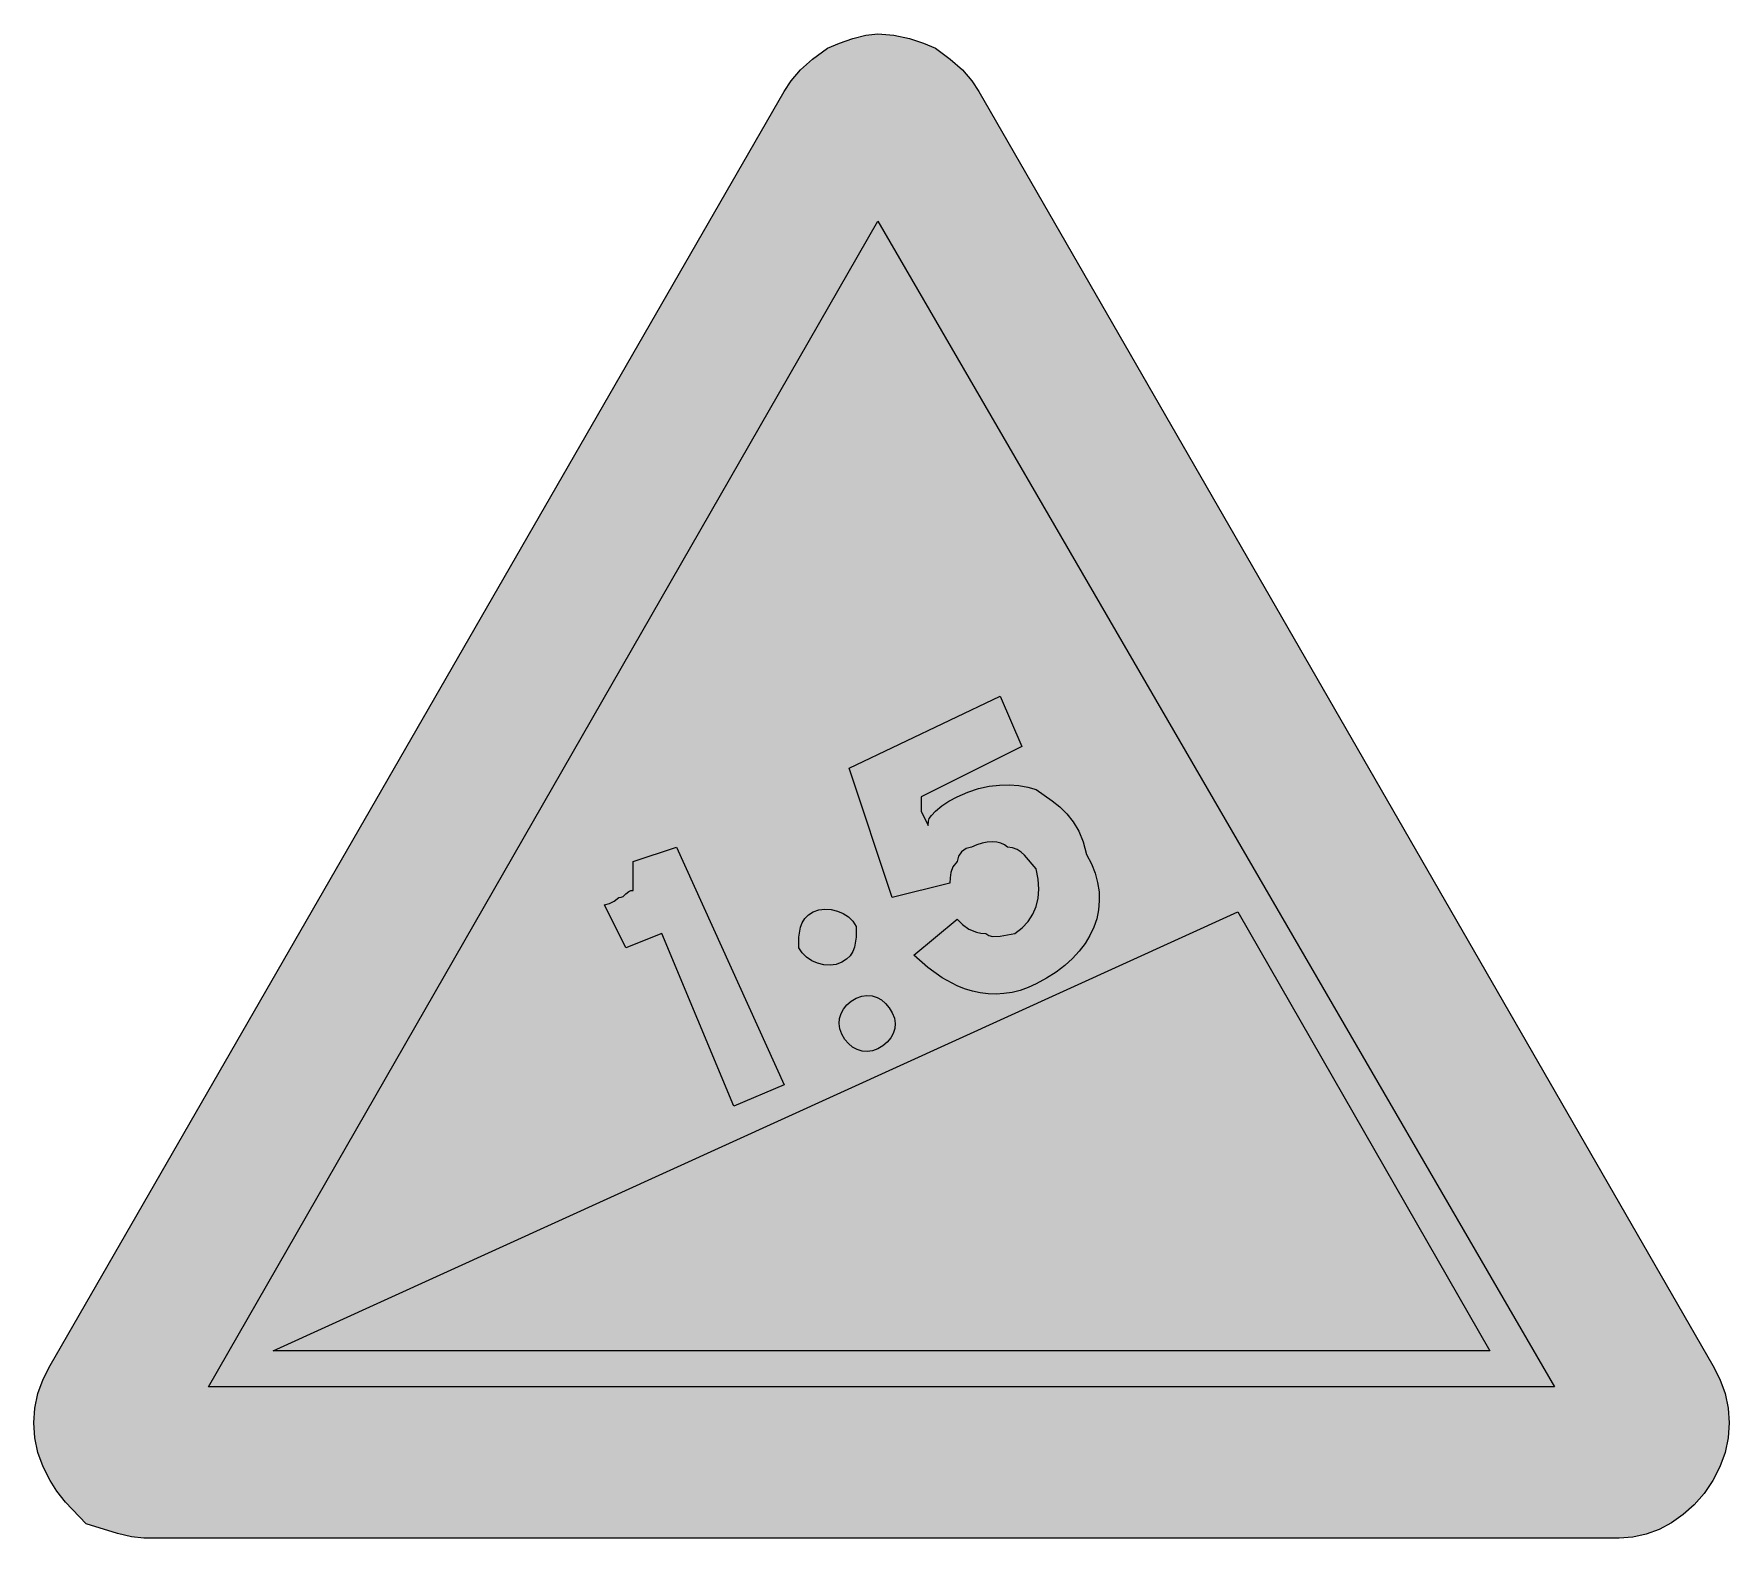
# Model space of a CAD drawing. Header units: metres. Extents: x 143 to 425, y 10 to 261.
import ezdxf

# ---------------------------------------------------------------- set-up
doc = ezdxf.new("R2010")
doc.units = ezdxf.units.M
for name, color, linetype, true_color in [('FILL_BLACK_000000', 7, 'Continuous', 0x000000), ('FILL_RED_FF0000', 7, 'Continuous', 0xff0000), ('FILL_WHITE_FFFFFF', 7, 'Continuous', 0xffffff)]:
    doc.layers.add(name, color=color, linetype=linetype, true_color=true_color)

msp = doc.modelspace()

# ---------------------------------------------------------------- hatches: boundary and pattern name
at = {"layer": 'FILL_BLACK_000000', "true_color": 0x000000}
h = msp.add_hatch(color=7, dxfattribs=at)
h.dxf.hatch_style = 1
h.paths.add_polyline_path([(307.35, 142.32), (290.55, 133.92), (290.55, 131.52), (291.75, 129.12), (291.77, 129.83), (291.9, 130.32), (292.26, 130.81), (292.95, 131.52), (294.02, 132.4), (295.2, 133.17), (296.55, 133.92), (298.35, 134.71), (300.13, 135.29), (301.89, 135.67), (303.6, 135.87), (305.26, 135.9), (306.84, 135.78), (308.35, 135.51), (309.75, 135.12), (312.41, 133.26), (313.67, 132.23), (314.85, 131.07), (315.91, 129.74), (316.84, 128.2), (317.59, 126.41), (318.15, 124.32), (318.95, 122.75), (319.56, 121.18), (319.98, 119.62), (320.21, 118.08), (320.26, 116.55), (320.13, 115.06), (319.83, 113.6), (319.35, 112.17), (318.7, 110.79), (317.89, 109.45), (316.92, 108.16), (315.79, 106.94), (314.5, 105.78), (313.06, 104.68), (311.48, 103.66), (309.75, 102.72), (308.4, 102.11), (307.05, 101.65), (305.71, 101.31), (304.37, 101.11), (303.04, 101.03), (301.71, 101.07), (300.4, 101.24), (299.1, 101.52), (297.81, 101.91), (296.54, 102.42), (294.06, 103.73), (291.65, 105.44), (289.35, 107.52), (296.55, 113.52), (297.47, 112.64), (298.5, 111.87), (299.76, 111.33), (300.5, 111.17), (301.35, 111.12), (301.85, 110.78), (302.44, 110.61), (303.75, 110.67), (306.15, 111.12), (307.39, 112.08), (308.4, 113.14), (309.19, 114.33), (309.75, 115.62), (310.09, 117.03), (310.2, 118.54), (310.09, 120.18), (309.75, 121.92), (307.8, 124.17), (307.21, 124.7), (306.54, 125.13), (305.8, 125.41), (304.95, 125.52), (304.45, 125.91), (303.84, 126.19), (303.16, 126.36), (302.4, 126.42), (301.59, 126.36), (300.73, 126.19), (299.85, 125.91), (298.95, 125.52), (298.07, 125.31), (297.3, 124.77), (296.76, 124), (296.55, 123.12), (295.86, 122.22), (295.5, 121.32), (295.37, 120.42), (295.35, 119.52), (285.75, 117.12), (278.55, 138.72), (303.75, 150.72), (307.35, 142.32)])
h = msp.add_hatch(color=7, dxfattribs=at)
h.dxf.hatch_style = 1
h.paths.add_polyline_path([(267.75, 85.92), (259.35, 82.32), (247.35, 111.12), (241.35, 108.72), (237.75, 115.92), (238.63, 116.11), (239.4, 116.52), (240.15, 117.12), (240.55, 117.17), (240.86, 117.31), (241.35, 117.72), (241.84, 118.13), (242.15, 118.27), (242.55, 118.32), (242.55, 120.72), (242.55, 123.12), (249.75, 125.52), (267.75, 85.92)])
h = msp.add_hatch(color=7, dxfattribs=at)
h.dxf.hatch_style = 1
h.paths.add_polyline_path([(343.35, 114.72), (385.35, 41.52), (182.55, 41.52), (343.35, 114.72)])
h = msp.add_hatch(color=7, dxfattribs=at)
h.dxf.hatch_style = 1
h.paths.add_polyline_path([(279.71, 110.54), (279.45, 108.87), (279.16, 108.11), (278.74, 107.43), (278.14, 106.82), (277.35, 106.32), (276.4, 105.98), (275.38, 105.85), (274.33, 105.92), (273.3, 106.17), (272.32, 106.59), (271.44, 107.16), (270.71, 107.88), (270.15, 108.72), (270.19, 110.5), (270.45, 112.17), (270.74, 112.93), (271.16, 113.61), (271.76, 114.22), (272.55, 114.72), (273.5, 115.06), (274.52, 115.19), (275.57, 115.12), (276.6, 114.87), (277.58, 114.45), (278.46, 113.88), (279.19, 113.16), (279.75, 112.32), (279.71, 110.54)])
h = msp.add_hatch(color=7, dxfattribs=at)
h.dxf.hatch_style = 1
h.paths.add_polyline_path([(286.09, 97.02), (286.22, 96.14), (286.15, 95.28), (285.9, 94.47), (285.48, 93.71), (284.91, 93.03), (284.19, 92.42), (283.35, 91.92), (282.45, 91.58), (281.57, 91.45), (280.71, 91.52), (279.9, 91.77), (279.14, 92.19), (278.46, 92.76), (277.85, 93.48), (277.35, 94.32), (277.01, 95.22), (276.88, 96.1), (276.95, 96.96), (277.2, 97.77), (277.62, 98.53), (278.19, 99.21), (278.91, 99.82), (279.75, 100.32), (280.65, 100.66), (281.53, 100.79), (282.39, 100.72), (283.2, 100.47), (283.96, 100.05), (284.64, 99.48), (285.25, 98.76), (285.75, 97.92), (286.09, 97.02)])
at = {"layer": 'FILL_RED_FF0000', "true_color": 0xff0000}
h = msp.add_hatch(color=7, dxfattribs=at)
h.dxf.hatch_style = 1
h.paths.add_polyline_path([(423.73, 36.82), (424.57, 34.43), (425.08, 31.99), (425.25, 29.52), (425.08, 27.05), (424.57, 24.61), (423.73, 22.22), (422.55, 19.92), (421.09, 17.78), (419.44, 15.89), (417.61, 14.25), (415.65, 12.87), (413.57, 11.78), (411.41, 10.98), (409.2, 10.49), (406.95, 10.32), (160.95, 10.32), (158.94, 10.53), (156.6, 11.07), (151.35, 12.72), (147.9, 16.32), (146.46, 18.12), (145.35, 19.92), (144.17, 22.22), (143.32, 24.61), (142.82, 27.05), (142.65, 29.52), (142.82, 31.99), (143.32, 34.43), (144.17, 36.82), (145.35, 39.12), (267.75, 251.52), (268.87, 253.32), (270.45, 255.12), (272.47, 256.92), (274.95, 258.72), (276.94, 259.6), (279.15, 260.37), (281.36, 260.91), (283.35, 261.12), (286.03, 260.91), (288.6, 260.37), (290.94, 259.6), (292.95, 258.72), (295.42, 256.92), (297.45, 255.12), (299.02, 253.32), (300.15, 251.52), (422.55, 39.12), (423.73, 36.82)])
at = {"layer": 'FILL_WHITE_FFFFFF', "true_color": 0xffffff}
h = msp.add_hatch(color=7, dxfattribs=at)
h.dxf.hatch_style = 1
h.paths.add_polyline_path([(283.35, 229.92), (396.15, 35.52), (171.75, 35.52), (283.35, 229.92)])

# ---------------------------------------------------------------- linework, layer by layer
at = {"layer": 'FILL_BLACK_000000', "lineweight": 0, "true_color": 0x000000}
for points in [[(307.35, 142.32), (290.55, 133.92), (290.55, 131.52), (291.75, 129.12), (291.77, 129.83), (291.9, 130.32), (292.26, 130.81), (292.95, 131.52), (294.02, 132.4), (295.2, 133.17), (296.55, 133.92), (298.35, 134.71), (300.13, 135.29), (301.89, 135.67), (303.6, 135.87), (305.26, 135.9), (306.84, 135.78), (308.35, 135.51), (309.75, 135.12), (312.41, 133.26), (313.67, 132.23), (314.85, 131.07), (315.91, 129.74), (316.84, 128.2), (317.59, 126.41), (318.15, 124.32), (318.95, 122.75), (319.56, 121.18), (319.98, 119.62), (320.21, 118.08), (320.26, 116.55), (320.13, 115.06), (319.83, 113.6), (319.35, 112.17), (318.7, 110.79), (317.89, 109.45), (316.92, 108.16), (315.79, 106.94), (314.5, 105.78), (313.06, 104.68), (311.48, 103.66), (309.75, 102.72), (308.4, 102.11), (307.05, 101.65), (305.71, 101.31), (304.37, 101.11), (303.04, 101.03), (301.71, 101.07), (300.4, 101.24), (299.1, 101.52), (297.81, 101.91), (296.54, 102.42), (294.06, 103.73), (291.65, 105.44), (289.35, 107.52), (296.55, 113.52), (297.47, 112.64), (298.5, 111.87), (299.76, 111.33), (300.5, 111.17), (301.35, 111.12), (301.85, 110.78), (302.44, 110.61), (303.75, 110.67), (306.15, 111.12), (307.39, 112.08), (308.4, 113.14), (309.19, 114.33), (309.75, 115.62), (310.09, 117.03), (310.2, 118.54), (310.09, 120.18), (309.75, 121.92), (307.8, 124.17), (307.21, 124.7), (306.54, 125.13), (305.8, 125.41), (304.95, 125.52), (304.45, 125.91), (303.84, 126.19), (303.16, 126.36), (302.4, 126.42), (301.59, 126.36), (300.73, 126.19), (299.85, 125.91), (298.95, 125.52), (298.07, 125.31), (297.3, 124.77), (296.76, 124), (296.55, 123.12), (295.86, 122.22), (295.5, 121.32), (295.37, 120.42), (295.35, 119.52), (285.75, 117.12), (278.55, 138.72), (303.75, 150.72)], [(267.75, 85.92), (259.35, 82.32), (247.35, 111.12), (241.35, 108.72), (237.75, 115.92), (238.63, 116.11), (239.4, 116.52), (240.15, 117.12), (240.55, 117.17), (240.86, 117.31), (241.35, 117.72), (241.84, 118.13), (242.15, 118.27), (242.55, 118.32), (242.55, 120.72), (242.55, 123.12), (249.75, 125.52)], [(343.35, 114.72), (385.35, 41.52), (182.55, 41.52)], [(279.71, 110.54), (279.45, 108.87), (279.16, 108.11), (278.74, 107.43), (278.14, 106.82), (277.35, 106.32), (276.4, 105.98), (275.38, 105.85), (274.33, 105.92), (273.3, 106.17), (272.32, 106.59), (271.44, 107.16), (270.71, 107.88), (270.15, 108.72), (270.19, 110.5), (270.45, 112.17), (270.74, 112.93), (271.16, 113.61), (271.76, 114.22), (272.55, 114.72), (273.5, 115.06), (274.52, 115.19), (275.57, 115.12), (276.6, 114.87), (277.58, 114.45), (278.46, 113.88), (279.19, 113.16), (279.75, 112.32)], [(286.09, 97.02), (286.22, 96.14), (286.15, 95.28), (285.9, 94.47), (285.48, 93.71), (284.91, 93.03), (284.19, 92.42), (283.35, 91.92), (282.45, 91.58), (281.57, 91.45), (280.71, 91.52), (279.9, 91.77), (279.14, 92.19), (278.46, 92.76), (277.85, 93.48), (277.35, 94.32), (277.01, 95.22), (276.88, 96.1), (276.95, 96.96), (277.2, 97.77), (277.62, 98.53), (278.19, 99.21), (278.91, 99.82), (279.75, 100.32), (280.65, 100.66), (281.53, 100.79), (282.39, 100.72), (283.2, 100.47), (283.96, 100.05), (284.64, 99.48), (285.25, 98.76), (285.75, 97.92)]]:
    msp.add_lwpolyline(points, close=True, dxfattribs=at)
at = {"layer": 'FILL_RED_FF0000', "lineweight": 0, "true_color": 0xff0000}
msp.add_lwpolyline([(423.73, 36.82), (424.57, 34.43), (425.08, 31.99), (425.25, 29.52), (425.08, 27.05), (424.57, 24.61), (423.73, 22.22), (422.55, 19.92), (421.09, 17.78), (419.44, 15.89), (417.61, 14.25), (415.65, 12.87), (413.57, 11.78), (411.41, 10.98), (409.2, 10.49), (406.95, 10.32), (160.95, 10.32), (158.94, 10.53), (156.6, 11.07), (151.35, 12.72), (147.9, 16.32), (146.46, 18.12), (145.35, 19.92), (144.17, 22.22), (143.32, 24.61), (142.82, 27.05), (142.65, 29.52), (142.82, 31.99), (143.32, 34.43), (144.17, 36.82), (145.35, 39.12), (267.75, 251.52), (268.87, 253.32), (270.45, 255.12), (272.47, 256.92), (274.95, 258.72), (276.94, 259.6), (279.15, 260.37), (281.36, 260.91), (283.35, 261.12), (286.03, 260.91), (288.6, 260.37), (290.94, 259.6), (292.95, 258.72), (295.42, 256.92), (297.45, 255.12), (299.02, 253.32), (300.15, 251.52), (422.55, 39.12)], close=True, dxfattribs=at)
at = {"layer": 'FILL_WHITE_FFFFFF', "lineweight": 0, "true_color": 0xff0000}
msp.add_lwpolyline([(283.35, 229.92), (396.15, 35.52), (171.75, 35.52)], close=True, dxfattribs=at)

doc.saveas('drawing.dxf')
